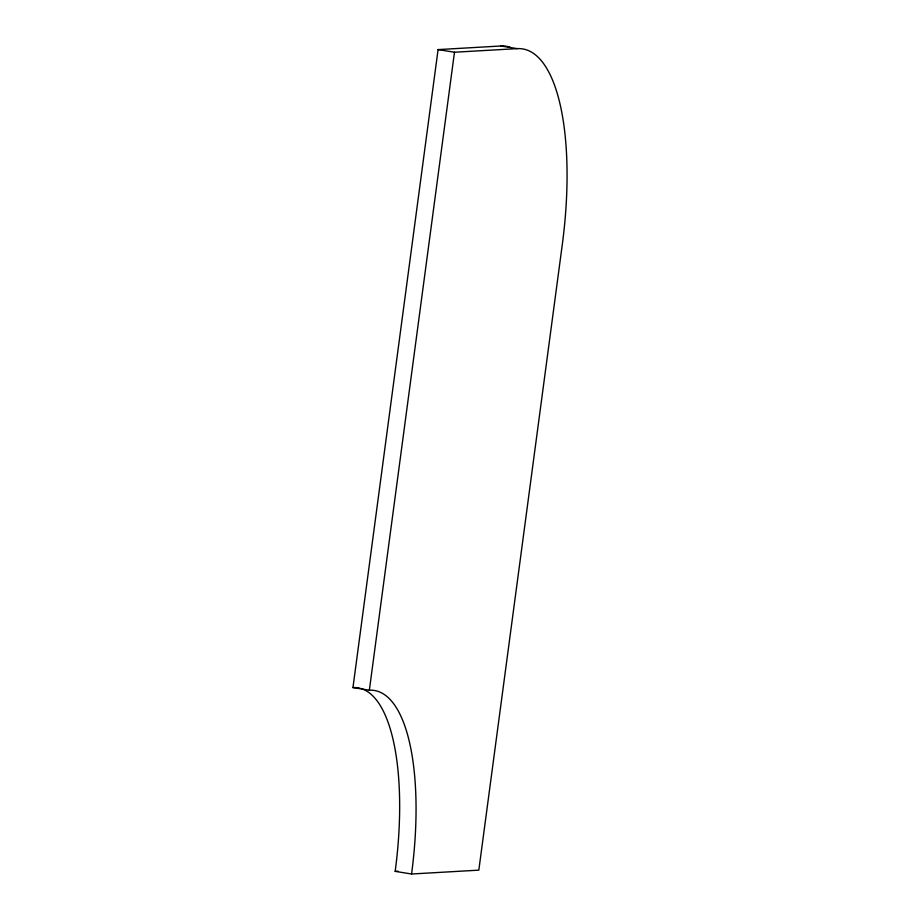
<?xml version="1.0" encoding="UTF-8"?>
<svg xmlns="http://www.w3.org/2000/svg" width="920" height="920" viewBox="0 0 920 920"><rect width="100%" height="100%" fill="white"/><g stroke="black" fill="none" stroke-linecap="round" stroke-linejoin="round"><path stroke-width="1.38" d="M500.848 46L517.247 48.633A202.446 70.38 -80.9 0 1 562.281 244.674L478.825 870.147L411.573 874A189.796 65.987 -80.9 0 0 369.357 690.219L352.958 687.585L438.081 49.599L500.848 46A202.446 70.38 -80.9 0 1 509.99 47.173M369.357 690.219L454.48 52.233L517.247 48.633M361.514 688.689A189.796 65.987 -80.9 0 1 395.174 871.366L398.038 871.206M438.081 49.599L454.48 52.233M395.174 871.366L411.573 874M352.958 687.585A189.796 65.987 -80.9 0 1 360.329 688.332"/></g></svg>
